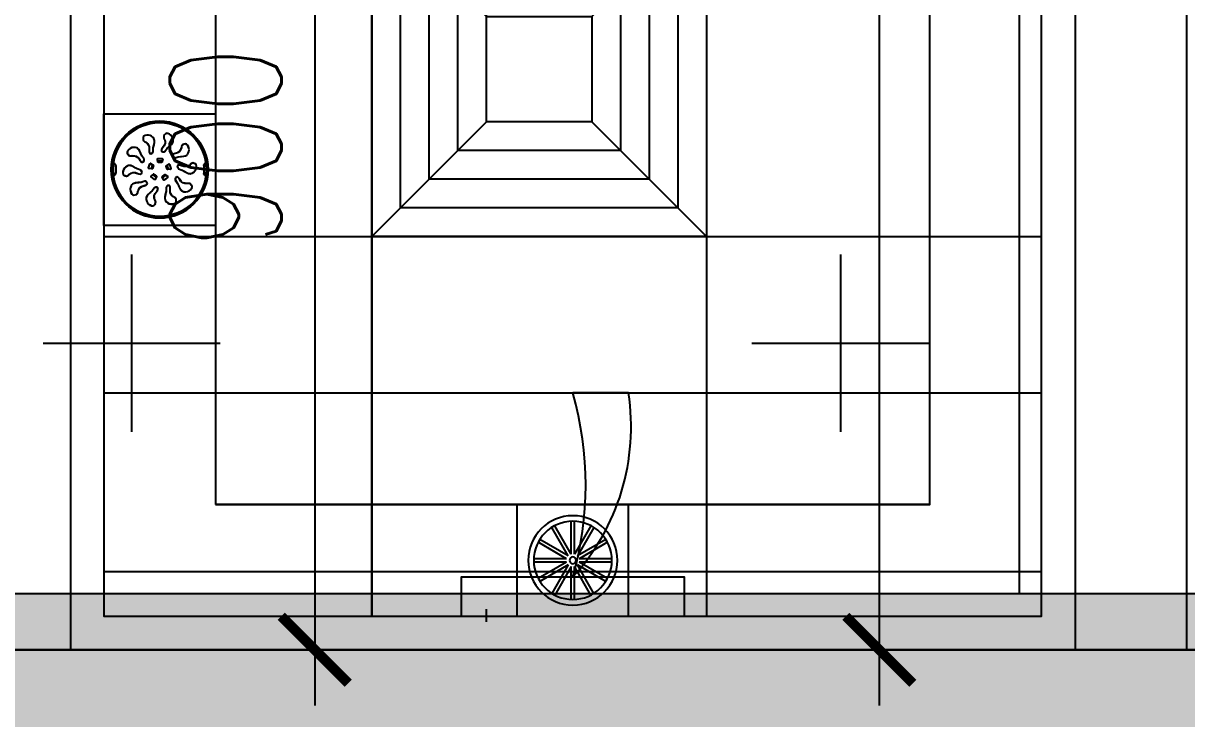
# Model space of a CAD drawing. Header units: millimetres. Extents: x 150839 to 219642, y 49429 to 88695.
# Drawn here: x 159240 to 160282, y 81133 to 81756 of the extents above; entities that cross this region are included whole.
import ezdxf
from ezdxf.lldxf.tags import DXFTag
from ezdxf.xclip import XClip

# ---------------------------------------------------------------- set-up
doc = ezdxf.new("R2010")
doc.units = ezdxf.units.MM
doc.header["$LTSCALE"] = 300
doc.header["$XCLIPFRAME"] = 0
doc.linetypes.add('DASH', pattern=[0.35, 0.25, -0.1])
doc.linetypes.add('HIDDEN2', pattern=[0.1875, 0.125, -0.0625])
doc.layers.get('0').update_dxf_attribs({"color": 97})
doc.layers.get('DEFPOINTS').update_dxf_attribs({"color": 217, "linetype": 'HIDDEN2'})
for name, color, linetype in [('00-墙填充', 8, 'Continuous'), ('00-墙实线', 6, 'Continuous'), ('00-板填充', 8, 'Continuous'), ('00-梁实线', 2, 'Continuous'), ('00-梁虚线', 4, 'DASH'), ('C天-CEIL', 1, 'Continuous'), ('C天-CEILITE', 160, 'Continuous'), ('E_detail', 125, 'Continuous'), ('EQUIP-动力', 1, 'Continuous'), ('EQUIP_地漏', 7, 'Continuous'), ('FLOOR DRAIN', 1, 'Continuous'), ('F平-FLOOR1', 1, 'Continuous'), ('P平-FURN1', 1, 'Continuous'), ('P平-FURN2', 5, 'Continuous'), ('P平-WALL2', 65, 'Continuous'), ('P平-WALLDIM', 3, 'Continuous'), ('WALL', 4, 'Continuous')]:
    doc.layers.add(name, color=color, linetype=linetype)
doc.layers.add('PUB_HATCH', color=8, linetype='Continuous', lineweight=0)
doc.styles.add('A10-2栋平面_SEN20RSI$0$DIM_FONT', font='SIMPLEX.shx', dxfattribs={"width": 0.7, "bigfont": 'hztxt.shx'})
doc.styles.add('A10-2栋平面_SEN20RSI$0$STANDARD', font='txt4.shx', dxfattribs={"bigfont": 'fstxt.shx'})
doc.styles.add('TXT', font='txt.shx', dxfattribs={"width": 0.7, "bigfont": '1.shx'})
tags = doc.linetypes.add('DASHED2', pattern=[0.375, 0.25, -0.125]).pattern_tags.tags
tags[6:7] = [DXFTag(74, 4), DXFTag(75, 0), DXFTag(340, '0'), DXFTag(46, 1.0), DXFTag(50, 0.0), DXFTag(44, 0.0), DXFTag(45, 0.0)]
tags[4:5] = [DXFTag(74, 4), DXFTag(75, 0), DXFTag(340, '0'), DXFTag(46, 1.0), DXFTag(50, 0.0), DXFTag(44, 0.0), DXFTag(45, 0.0)]
doc.dimstyles.new('大样50', dxfattribs={"dimscale": 0.5, "dimtxt": 200, "dimasz": 120, "dimexe": 100, "dimexo": 100, "dimgap": 60, "dimtad": 1, "dimdec": 0, "dimzin": 0, "dimdsep": 46, "dimtxsty": 'TXT', "dimblk": 'ARCHTICK', "dimcen": 0.09, "dimdle": 100, "dimclrd": 4, "dimclre": 3, "dimclrt": 65, "dimadec": 0, "dimazin": 0, "dimtfac": 1, "dimtdec": 0, "dimtix": 1, "dimtmove": 2, "dimatfit": 3, "dimldrblk": 'ARCHTICK', "dimfxl": 1, "dimtolj": 1, "dimtzin": 0, "dimarcsym": 0})

# ---------------------------------------------------------------- blocks, each defined once
blk = doc.blocks.new('df')
at = {"layer": '00-墙填充'}
blk.add_hatch(color=8, dxfattribs=at).paths.add_polyline_path([(919639.9, 61579.7), (919639.9, 61979.7), (919389.9, 61979.7), (919389.9, 61329.7), (922489.9, 61329.7), (922489.9, 61579.7)])
at = {"layer": '00-墙实线', "color": 8}
blk.add_line((922489.9, 61579.7), (919639.9, 61579.7), dxfattribs=at)
at = {"layer": '00-板填充', "color": 8}
for p, q in [((920662.2, 62201.1), (920662.2, 62042.4)), ((920344.7, 61883.6), (920344.7, 61724.9)), ((920979.7, 61883.6), (920979.7, 61724.9)), ((920265.3, 61804.2), (920424, 61804.2)), ((920900.3, 61804.2), (921059, 61804.2)), ((920662.2, 61566.1), (920662.2, 61554.7))]:
    blk.add_line(p, q, dxfattribs=at)
at = {"layer": '00-梁实线', "color": 8}
blk.add_line((921139.9, 61579.7), (921139.9, 63929.7), dxfattribs=at)
at = {"layer": '00-梁虚线', "color": 8}
blk.add_line((921139.9, 61579.7), (921139.9, 63929.7), dxfattribs=at)
blk = doc.blocks.new('墙身花洒')
blk.add_line((50, 200), (0, 200))
blk.add_lwpolyline([(-100, 0), (100, 0), (100, 35), (-100, 35)], close=True)
for centre, radius, start, end in [((-146.7, 169.5), 199, 317.4766, 8.8066), ((-285.1, 117.5), 296.8, 343.859, 16.141)]:
    blk.add_arc(centre, radius, start, end)
blk = doc.blocks.new('地漏')
at = {"color": 253, "ltscale": 0.2}
for p, q in [((149463.5, -93076.6), (149478.2, -93102)), ((149466.1, -93075.1), (149480.8, -93100.5)), ((149480.8, -93100.5), (149480.8, -93071.2)), ((149483.8, -93100.5), (149483.8, -93071.2)), ((149483.8, -93100.5), (149498.5, -93075.1)), ((149486.4, -93102), (149501.1, -93076.6)), ((149451.2, -93089.9), (149476.7, -93104.6)), ((149452.7, -93087.3), (149478.2, -93102)), ((149486.4, -93102), (149511.8, -93087.3)), ((149487.9, -93104.6), (149513.3, -93089.9)), ((149447.3, -93104.6), (149476.7, -93104.6)), ((149447.3, -93107.6), (149476.7, -93107.6)), ((149451.2, -93122.3), (149476.7, -93107.6)), ((149452.7, -93124.9), (149478.2, -93110.2)), ((149463.5, -93135.7), (149478.2, -93110.2)), ((149466.1, -93137.2), (149480.8, -93111.7)), ((149480.8, -93141.1), (149480.8, -93111.7)), ((149483.8, -93141.1), (149483.8, -93111.7)), ((149483.8, -93111.7), (149498.5, -93137.2)), ((149486.4, -93110.2), (149501.1, -93135.7)), ((149486.4, -93110.2), (149511.8, -93124.9)), ((149487.9, -93104.6), (149517.2, -93104.6)), ((149487.9, -93107.6), (149513.3, -93122.3)), ((149487.9, -93107.6), (149517.2, -93107.6))]:
    blk.add_line(p, q, dxfattribs=at)
at = {"ltscale": 0.2}
blk.add_lwpolyline([(149432.3, -93156.1), (149432.3, -93056.1), (149532.3, -93056.1), (149532.3, -93156.1)], close=True, dxfattribs=at)
blk.add_circle((149482.3, -93106.1), 40, dxfattribs=at)
at = {"color": 253, "ltscale": 0.2}
for radius in [35, 3]:
    blk.add_circle((149482.3, -93106.1), radius, dxfattribs=at)
blk = doc.blocks.new('_ArchTick')
at = {"color": 0, "linetype": 'ByBlock', "const_width": 0.15}
blk.add_lwpolyline([(-0.5, -0.5), (0.5, 0.5)], dxfattribs=at)
blk = doc.blocks.new('*D159')
at = {"layer": 'DEFPOINTS', "color": 0, "transparency": 16777216}
for p in [(160181.7, 82744.9), (160006.3, 81194.9), (160181.7, 81194.9)]:
    blk.add_point(p, dxfattribs=at)
at = {"layer": 'P平-WALLDIM', "color": 4, "lineweight": -2, "transparency": 16777216}
blk.add_line((160006.3, 82794.9), (160006.3, 81144.9), dxfattribs=at)
at = {"layer": 'P平-WALLDIM', "color": 3, "lineweight": -2, "transparency": 16777216}
for p, q in [((160131.7, 82744.9), (159956.3, 82744.9)), ((160131.7, 81194.9), (159956.3, 81194.9))]:
    blk.add_line(p, q, dxfattribs=at)
at = {"layer": 'P平-WALLDIM', "color": 4, "lineweight": -2, "transparency": 16777216, "xscale": 60, "yscale": 60, "zscale": 60}
for p, rotation in [((160006.3, 82744.9), 90), ((160006.3, 81194.9), 270)]:
    blk.add_blockref('_ArchTick', p, dxfattribs=dict(at, rotation=rotation))
at = {"layer": 'P平-WALLDIM', "color": 65, "transparency": 16777216, "insert": (159926.3, 81969.9), "char_height": 100, "attachment_point": 5, "rotation": 90, "style": 'TXT'}
blk.add_mtext('\\A1;1550', dxfattribs=at)
blk = doc.blocks.new('*D160')
at = {"layer": 'DEFPOINTS', "color": 0, "transparency": 16777216}
for p in [(159281.7, 82094.9), (159281.7, 81194.9), (159500.7, 81194.9)]:
    blk.add_point(p, dxfattribs=at)
at = {"layer": 'P平-WALLDIM', "color": 4, "lineweight": -2, "transparency": 16777216}
blk.add_line((159500.7, 82144.9), (159500.7, 81144.9), dxfattribs=at)
at = {"layer": 'P平-WALLDIM', "color": 3, "lineweight": -2, "transparency": 16777216}
for p, q in [((159331.7, 82094.9), (159550.7, 82094.9)), ((159331.7, 81194.9), (159550.7, 81194.9))]:
    blk.add_line(p, q, dxfattribs=at)
at = {"layer": 'P平-WALLDIM', "color": 4, "lineweight": -2, "transparency": 16777216, "xscale": 60, "yscale": 60, "zscale": 60}
for p, rotation in [((159500.7, 82094.9), 90), ((159500.7, 81194.9), 270)]:
    blk.add_blockref('_ArchTick', p, dxfattribs=dict(at, rotation=rotation))
at = {"layer": 'P平-WALLDIM', "color": 65, "transparency": 16777216, "insert": (159420.7, 81644.9), "char_height": 100, "attachment_point": 5, "rotation": 90, "style": 'TXT'}
blk.add_mtext('\\A1;900', dxfattribs=at)
blk = doc.blocks.new('A$C059449BF')
at = {"layer": 'FLOOR DRAIN', "color": 8, "linetype": 'DASH', "lineweight": -3, "ltscale": 10}
for p, q in [((10.5, 46.3), (10.5, 53.4)), ((45.5, 58.9), (42.4, 56.6)), ((42.4, 56), (44.3, 54.3)), ((43.8, 54.7), (46.9, 57)), ((44.8, 54.3), (47.1, 55.9)), ((47.2, 56.4), (46.1, 58.8)), ((53.4, 59.1), (52.3, 56.8)), ((52.5, 56.3), (54.7, 54.6)), ((52.6, 57.3), (55.7, 55.1)), ((57.1, 57.1), (54, 59.3)), ((55.2, 54.6), (57.1, 56.4)), ((89.5, 46.3), (89.5, 53.4)), ((40.1, 48.5), (41.3, 44.8)), ((43, 49.3), (40.5, 49)), ((41.9, 44.6), (44.1, 45.9)), ((43.6, 45.6), (42.4, 49.2)), ((44.3, 46.4), (43.5, 49)), ((48.5, 43.2), (48, 40.6)), ((52.2, 42.6), (48.4, 42.6)), ((51.7, 43.5), (48.9, 43.5)), ((52.6, 40.7), (52.1, 43.2)), ((56.7, 49.6), (55.8, 47)), ((56, 46.5), (58.3, 45.2)), ((57.8, 49.8), (56.6, 46.2)), ((59.7, 49.6), (57.2, 49.9)), ((58.9, 45.4), (60, 49.1)), ((48.4, 40.1), (52.2, 40.2))]:
    blk.add_line(p, q, dxfattribs=at)
at = {"layer": 'FLOOR DRAIN', "color": 1, "lineweight": -3, "ltscale": 10}
blk.add_lwpolyline([(0, 0), (100, 0), (100, 100), (0, 100)], close=True, dxfattribs=at)
at = {"layer": 'FLOOR DRAIN', "color": 8, "linetype": 'DASH', "lineweight": -3, "ltscale": 10}
for points in [[(25.2, 63.5), (24.4, 64.6), (23.9, 66.2), (23.7, 67.6), (23.9, 69.2), (24.3, 70.6), (25, 71.9), (25.9, 72.6), (26.9, 73), (28.1, 72.7), (29.3, 72.3), (29.9, 71.6), (30.3, 70.6), (30.5, 69.4), (30.9, 68.4), (31.3, 67.6), (32.3, 66.2), (33.6, 65.3), (34.1, 65), (37, 64.1), (38.2, 63.6), (38.6, 63.1), (39, 62.7), (38.9, 61.9), (38.6, 61.2), (37.9, 60.8), (37.2, 60.5), (36.7, 60.4), (33.3, 61.5), (31.3, 61.7), (30.3, 61.7), (28.3, 62), (27, 62.3), (25.7, 63.1), (25.2, 63.5)], [(37.9, 75.5), (37.9, 76.8), (38.4, 78.5), (39.1, 79.7), (40.1, 80.9), (41.3, 81.7), (42.7, 82.4), (43.8, 82.5), (44.8, 82.2), (45.6, 81.2), (46.4, 80.2), (46.4, 79.3), (46.2, 78.2), (45.6, 77.2), (45.4, 76.1), (45.2, 75.2), (45.2, 73.5), (45.7, 72.1), (46, 71.4), (47.8, 69), (48.4, 68), (48.5, 67.3), (48.6, 66.7), (48, 66.2), (47.3, 65.8), (46.6, 65.9), (45.8, 66), (45.4, 66.2), (43.2, 69.1), (41.7, 70.4), (40.9, 71), (39.5, 72.5), (38.7, 73.5), (38.1, 74.8), (37.9, 75.5)], [(55.2, 77.8), (56, 78.8), (57.3, 79.9), (58.6, 80.5), (60.1, 80.8), (61.6, 80.8), (63.1, 80.5), (64.1, 79.9), (64.7, 79.1), (64.8, 77.8), (64.8, 76.5), (64.3, 75.8), (63.5, 75.1), (62.4, 74.5), (61.6, 73.8), (61, 73.2), (59.9, 71.9), (59.5, 70.4), (59.3, 69.7), (59.4, 66.7), (59.3, 65.5), (59, 64.9), (58.7, 64.4), (57.9, 64.2), (57.1, 64.3), (56.6, 64.9), (56.1, 65.4), (55.8, 65.9), (55.7, 69.5), (55.3, 71.4), (55, 72.3), (54.7, 74.4), (54.6, 75.6), (54.9, 77.1), (55.2, 77.8)], [(70.5, 69.4), (71.7, 69.8), (73.5, 69.8), (74.9, 69.6), (76.3, 68.9), (77.5, 68), (78.5, 67), (79, 65.9), (79, 64.8), (78.3, 63.8), (77.6, 62.7), (76.8, 62.4), (75.7, 62.3), (74.5, 62.5), (73.4, 62.4), (72.5, 62.3), (70.9, 61.9), (69.7, 60.9), (69.1, 60.5), (67.4, 58), (66.6, 57.1), (66, 56.8), (65.4, 56.5), (64.8, 56.9), (64.2, 57.4), (64, 58.2), (64, 58.9), (64, 59.4), (66.1, 62.4), (66.9, 64.2), (67.2, 65.1), (68.1, 66.9), (68.8, 68), (69.9, 69), (70.5, 69.4)], [(22, 46.4), (20.8, 46.8), (19.3, 47.8), (18.4, 48.8), (17.6, 50.1), (17.2, 51.6), (16.9, 53), (17.2, 54.2), (17.8, 55), (19, 55.5), (20.2, 55.9), (21, 55.7), (22, 55.1), (22.8, 54.3), (23.7, 53.7), (24.6, 53.3), (26.1, 52.7), (27.7, 52.7), (28.4, 52.8), (31.2, 53.8), (32.4, 54.1), (33.1, 53.9), (33.7, 53.8), (34, 53.1), (34.2, 52.3), (33.8, 51.6), (33.5, 51), (33.1, 50.6), (29.7, 49.4), (28, 48.4), (27.2, 47.9), (25.4, 47), (24.2, 46.5), (22.7, 46.3), (22, 46.4)], [(78, 53.6), (79.2, 53.2), (80.7, 52.2), (81.6, 51.2), (82.4, 49.9), (82.8, 48.4), (83.1, 47), (82.8, 45.8), (82.2, 45), (81, 44.5), (79.8, 44.1), (79, 44.3), (78, 44.9), (77.2, 45.7), (76.3, 46.3), (75.4, 46.7), (73.9, 47.3), (72.3, 47.3), (71.6, 47.2), (68.8, 46.2), (67.6, 45.9), (66.9, 46.1), (66.3, 46.2), (66, 46.9), (65.8, 47.7), (66.2, 48.4), (66.5, 49), (66.9, 49.4), (70.3, 50.6), (72, 51.6), (72.8, 52.1), (74.6, 53), (75.8, 53.5), (77.3, 53.7), (78, 53.6)], [(29.5, 30.6), (28.3, 30.2), (26.5, 30.2), (25.1, 30.4), (23.7, 31.1), (22.5, 32), (21.5, 33), (21, 34.1), (21, 35.2), (21.7, 36.2), (22.4, 37.3), (23.2, 37.6), (24.3, 37.7), (25.5, 37.5), (26.6, 37.6), (27.5, 37.7), (29.1, 38.1), (30.3, 39.1), (30.9, 39.5), (32.6, 42), (33.4, 42.9), (34, 43.2), (34.6, 43.5), (35.2, 43.1), (35.8, 42.6), (36, 41.8), (36, 41.1), (36, 40.6), (33.9, 37.6), (33.1, 35.8), (32.8, 34.9), (31.9, 33.1), (31.2, 32), (30.1, 31), (29.5, 30.6)], [(44.8, 22.2), (44, 21.2), (42.7, 20.1), (41.4, 19.5), (39.9, 19.2), (38.4, 19.2), (36.9, 19.5), (35.9, 20.1), (35.3, 20.9), (35.2, 22.2), (35.2, 23.5), (35.7, 24.2), (36.5, 24.9), (37.6, 25.5), (38.4, 26.2), (39, 26.8), (40.1, 28.1), (40.5, 29.6), (40.7, 30.3), (40.6, 33.3), (40.7, 34.5), (41, 35.1), (41.3, 35.6), (42.1, 35.8), (42.9, 35.7), (43.4, 35.1), (43.9, 34.6), (44.2, 34.1), (44.3, 30.5), (44.7, 28.6), (45, 27.7), (45.3, 25.6), (45.4, 24.4), (45.1, 22.9), (44.8, 22.2)], [(62.1, 24.5), (62.1, 23.2), (61.6, 21.5), (60.9, 20.3), (59.9, 19.1), (58.7, 18.3), (57.3, 17.6), (56.2, 17.5), (55.2, 17.8), (54.4, 18.8), (53.6, 19.8), (53.6, 20.7), (53.8, 21.8), (54.4, 22.8), (54.6, 23.9), (54.8, 24.8), (54.8, 26.5), (54.3, 27.9), (54, 28.6), (52.2, 31), (51.6, 32), (51.5, 32.7), (51.4, 33.3), (52, 33.8), (52.7, 34.2), (53.4, 34.1), (54.2, 34), (54.6, 33.8), (56.8, 30.9), (58.3, 29.6), (59.1, 29), (60.5, 27.5), (61.3, 26.5), (61.9, 25.2), (62.1, 24.5)], [(74.8, 36.5), (75.6, 35.4), (76.1, 33.8), (76.3, 32.4), (76.1, 30.8), (75.7, 29.4), (75, 28.1), (74.1, 27.4), (73.1, 27), (71.9, 27.3), (70.7, 27.7), (70.1, 28.4), (69.7, 29.4), (69.5, 30.6), (69.1, 31.6), (68.7, 32.4), (67.7, 33.8), (66.4, 34.7), (65.9, 35), (63, 35.9), (61.8, 36.4), (61.4, 36.9), (61, 37.3), (61.1, 38.1), (61.4, 38.8), (62.1, 39.2), (62.8, 39.5), (63.3, 39.6), (66.7, 38.5), (68.7, 38.3), (69.7, 38.3), (71.7, 38), (73, 37.7), (74.3, 36.9), (74.8, 36.5)]]:
    blk.add_lwpolyline(points, dxfattribs=at)
at = {"layer": 'FLOOR DRAIN', "color": 8, "lineweight": -3, "ltscale": 10}
for radius in [43.3, 42]:
    blk.add_circle((50, 50), radius, dxfattribs=at)
at = {"layer": 'FLOOR DRAIN', "color": 8, "linetype": 'DASH', "lineweight": -3, "ltscale": 10}
for centre, radius, start, end in [((7.2, 52.5), 3.46, 16.128, 70.3872), ((42.7, 56.3), 0.42, 126.6971, 227.9812), ((44.6, 54.6), 0.42, 227.9812, 305.7567), ((45.7, 58.6), 0.42, 24.8547, 126.6971), ((46.8, 56.2), 0.42, 305.7567, 24.8547), ((52.7, 56.6), 0.42, 155.9812, 233.7567), ((53.7, 58.9), 0.42, 54.6971, 155.9812), ((54.9, 55), 0.42, 233.7567, 312.8547), ((56.8, 56.7), 0.42, 312.8547, 54.6971), ((92.8, 52.5), 3.46, 109.6128, 163.872), ((7.8, 47), 2.81, 281.1232, 344.4772), ((40.5, 48.6), 0.42, 96.8547, 198.6971), ((41.7, 45), 0.42, 198.6971, 299.9812), ((43.1, 48.9), 0.42, 17.7567, 96.8547), ((43.9, 46.3), 0.42, 299.9812, 17.7567), ((48.9, 43.1), 0.42, 89.7567, 168.8547), ((51.7, 43.1), 0.42, 11.9812, 89.7567), ((56.2, 46.8), 0.42, 161.7567, 240.8547), ((57.1, 49.5), 0.42, 83.9812, 161.7567), ((58.5, 45.6), 0.42, 240.8547, 342.6971), ((59.6, 49.2), 0.42, 342.6971, 83.9812), ((92.2, 47), 2.81, 195.5228, 258.8768), ((48.4, 40.5), 0.42, 168.8547, 270.6971), ((52.2, 40.6), 0.42, 270.6971, 11.9812)]:
    blk.add_arc(centre, radius, start, end, dxfattribs=at)
blk = doc.blocks.new('A$C1FA532D7')
at = {"layer": 'FLOOR DRAIN', "color": 8, "linetype": 'DASH', "lineweight": -3, "ltscale": 10}
for p, q in [((41.1, 104.6), (40, 100.9)), ((44, 103.5), (41.7, 104.8)), ((47.4, 109.3), (47.9, 106.8)), ((51.6, 109.9), (47.8, 109.8)), ((47.8, 107.4), (51.6, 107.4)), ((48.3, 106.5), (51.1, 106.5)), ((51.5, 106.8), (52, 109.4)), ((58.1, 105.4), (55.9, 104.1)), ((56.4, 104.4), (57.6, 100.8)), ((59.9, 101.5), (58.7, 105.2)), ((10.5, 103.7), (10.5, 96.6)), ((40.3, 100.4), (42.9, 100.1)), ((42.2, 100.2), (43.4, 103.8)), ((44.8, 95.4), (42.9, 93.6)), ((43.3, 100.4), (44.2, 103)), ((47.4, 92.7), (44.3, 94.9)), ((47.6, 93.7), (45.3, 95.4)), ((55.2, 95.7), (52.9, 94.1)), ((56.2, 95.3), (53.1, 93)), ((55.7, 103.6), (56.5, 101)), ((57.6, 94), (55.7, 95.7)), ((57, 100.7), (59.5, 101)), ((89.5, 103.7), (89.5, 96.6)), ((42.9, 92.9), (46, 90.7)), ((46.7, 90.9), (47.7, 93.2)), ((52.8, 93.6), (53.9, 91.2)), ((54.5, 91.1), (57.6, 93.4))]:
    blk.add_line(p, q, dxfattribs=at)
at = {"layer": 'FLOOR DRAIN', "color": 1, "lineweight": -3, "ltscale": 10}
blk.add_lwpolyline([(100, 150), (0, 150), (0, 50), (100, 50)], close=True, dxfattribs=at)
at = {"layer": 'FLOOR DRAIN', "color": 8, "linetype": 'DASH', "lineweight": -3, "ltscale": 10}
for points in [[(37.9, 125.5), (37.9, 126.8), (38.4, 128.5), (39.1, 129.7), (40.1, 130.9), (41.3, 131.7), (42.7, 132.4), (43.8, 132.5), (44.8, 132.2), (45.7, 131.2), (46.4, 130.2), (46.4, 129.3), (46.2, 128.2), (45.7, 127.2), (45.4, 126.1), (45.2, 125.2), (45.2, 123.5), (45.7, 122.1), (46, 121.4), (47.8, 119), (48.4, 118), (48.5, 117.3), (48.6, 116.7), (48, 116.2), (47.3, 115.8), (46.6, 115.9), (45.8, 116), (45.4, 116.2), (43.2, 119.1), (41.7, 120.4), (40.9, 121), (39.5, 122.5), (38.7, 123.5), (38.1, 124.8), (37.9, 125.5)], [(55.2, 127.8), (56, 128.8), (57.3, 129.9), (58.6, 130.5), (60.2, 130.8), (61.6, 130.8), (63.1, 130.5), (64.1, 129.9), (64.7, 129.1), (64.8, 127.8), (64.8, 126.5), (64.3, 125.8), (63.5, 125.1), (62.5, 124.5), (61.6, 123.8), (61, 123.2), (59.9, 121.9), (59.5, 120.4), (59.3, 119.7), (59.4, 116.7), (59.3, 115.5), (59, 114.9), (58.7, 114.4), (57.9, 114.2), (57.1, 114.3), (56.6, 114.9), (56.1, 115.4), (55.8, 115.9), (55.8, 119.5), (55.3, 121.4), (55, 122.3), (54.7, 124.4), (54.7, 125.6), (54.9, 127.1), (55.2, 127.8)], [(25.2, 113.5), (24.5, 114.6), (23.9, 116.2), (23.7, 117.6), (23.9, 119.2), (24.4, 120.6), (25, 121.9), (25.9, 122.6), (26.9, 123), (28.1, 122.7), (29.4, 122.3), (29.9, 121.6), (30.3, 120.6), (30.5, 119.4), (30.9, 118.4), (31.3, 117.6), (32.3, 116.2), (33.6, 115.3), (34.1, 115), (37, 114.1), (38.2, 113.6), (38.6, 113.1), (39, 112.7), (38.9, 111.9), (38.6, 111.2), (37.9, 110.8), (37.2, 110.5), (36.7, 110.4), (33.3, 111.5), (31.3, 111.7), (30.3, 111.7), (28.3, 112), (27.1, 112.3), (25.8, 113.1), (25.2, 113.5)], [(70.6, 119.4), (71.8, 119.8), (73.5, 119.8), (74.9, 119.6), (76.3, 118.9), (77.5, 118), (78.5, 117), (79, 115.9), (79, 114.8), (78.4, 113.8), (77.6, 112.7), (76.8, 112.4), (75.7, 112.3), (74.5, 112.5), (73.4, 112.4), (72.5, 112.3), (70.9, 111.9), (69.7, 110.9), (69.1, 110.5), (67.4, 108), (66.6, 107.1), (66, 106.8), (65.5, 106.5), (64.8, 106.9), (64.2, 107.4), (64.1, 108.2), (64, 108.9), (64, 109.4), (66.1, 112.4), (66.9, 114.2), (67.2, 115.1), (68.1, 116.9), (68.8, 118), (69.9, 119), (70.6, 119.4)], [(22, 96.4), (20.8, 96.8), (19.3, 97.8), (18.4, 98.8), (17.6, 100.1), (17.2, 101.6), (17, 103), (17.2, 104.2), (17.8, 105), (19, 105.5), (20.2, 105.9), (21.1, 105.7), (22, 105.1), (22.8, 104.3), (23.7, 103.7), (24.6, 103.3), (26.1, 102.7), (27.7, 102.7), (28.4, 102.8), (31.2, 103.8), (32.4, 104.1), (33.1, 103.9), (33.7, 103.8), (34, 103.1), (34.2, 102.3), (33.8, 101.6), (33.5, 101), (33.1, 100.6), (29.7, 99.4), (28, 98.4), (27.2, 97.9), (25.4, 97), (24.2, 96.5), (22.7, 96.3), (22, 96.4)], [(78, 103.6), (79.2, 103.2), (80.7, 102.2), (81.7, 101.2), (82.4, 99.9), (82.9, 98.4), (83.1, 97), (82.8, 95.8), (82.2, 95), (81, 94.5), (79.8, 94.1), (79, 94.3), (78, 94.9), (77.2, 95.7), (76.3, 96.3), (75.5, 96.7), (73.9, 97.3), (72.3, 97.3), (71.7, 97.2), (68.8, 96.2), (67.6, 95.9), (67, 96.1), (66.3, 96.2), (66, 96.9), (65.8, 97.7), (66.2, 98.4), (66.6, 99), (66.9, 99.4), (70.3, 100.6), (72, 101.6), (72.8, 102.1), (74.6, 103), (75.8, 103.5), (77.3, 103.7), (78, 103.6)], [(29.5, 80.6), (28.3, 80.2), (26.5, 80.2), (25.1, 80.4), (23.7, 81.1), (22.5, 82), (21.5, 83), (21, 84.1), (21, 85.2), (21.7, 86.2), (22.4, 87.3), (23.3, 87.6), (24.3, 87.7), (25.5, 87.5), (26.6, 87.6), (27.5, 87.7), (29.1, 88.1), (30.4, 89.1), (30.9, 89.5), (32.6, 92), (33.4, 92.9), (34, 93.2), (34.6, 93.5), (35.3, 93.1), (35.9, 92.6), (36, 91.8), (36, 91.1), (36, 90.6), (33.9, 87.6), (33.1, 85.8), (32.8, 84.9), (31.9, 83.1), (31.2, 82), (30.1, 81), (29.5, 80.6)], [(44.8, 72.2), (44.1, 71.2), (42.7, 70.1), (41.4, 69.5), (39.9, 69.2), (38.4, 69.2), (36.9, 69.5), (35.9, 70.1), (35.3, 70.9), (35.2, 72.2), (35.2, 73.5), (35.7, 74.2), (36.5, 74.9), (37.6, 75.5), (38.4, 76.2), (39.1, 76.8), (40.1, 78.1), (40.5, 79.6), (40.7, 80.3), (40.6, 83.3), (40.7, 84.5), (41, 85.1), (41.4, 85.6), (42.1, 85.8), (42.9, 85.7), (43.5, 85.1), (44, 84.6), (44.2, 84.1), (44.3, 80.5), (44.7, 78.6), (45, 77.7), (45.3, 75.6), (45.4, 74.4), (45.1, 72.9), (44.8, 72.2)], [(62.1, 74.5), (62.1, 73.2), (61.6, 71.5), (60.9, 70.3), (59.9, 69.1), (58.7, 68.3), (57.4, 67.6), (56.2, 67.5), (55.2, 67.8), (54.4, 68.8), (53.6, 69.8), (53.6, 70.7), (53.8, 71.8), (54.4, 72.8), (54.6, 73.9), (54.8, 74.8), (54.8, 76.5), (54.3, 77.9), (54.1, 78.6), (52.2, 81), (51.6, 82), (51.5, 82.7), (51.5, 83.3), (52, 83.8), (52.7, 84.2), (53.4, 84.1), (54.2, 84), (54.6, 83.8), (56.8, 80.9), (58.3, 79.6), (59.1, 79), (60.5, 77.5), (61.3, 76.5), (62, 75.2), (62.1, 74.5)], [(74.8, 86.5), (75.6, 85.4), (76.1, 83.8), (76.3, 82.4), (76.2, 80.8), (75.7, 79.4), (75, 78.1), (74.1, 77.4), (73.1, 77), (71.9, 77.3), (70.7, 77.7), (70.1, 78.4), (69.7, 79.4), (69.5, 80.6), (69.1, 81.6), (68.7, 82.4), (67.8, 83.8), (66.4, 84.7), (65.9, 85), (63, 85.9), (61.9, 86.4), (61.4, 86.9), (61, 87.3), (61.1, 88.1), (61.5, 88.8), (62.1, 89.2), (62.8, 89.5), (63.3, 89.6), (66.8, 88.5), (68.7, 88.3), (69.7, 88.3), (71.7, 88), (73, 87.7), (74.3, 86.9), (74.8, 86.5)]]:
    blk.add_lwpolyline(points, dxfattribs=at)
at = {"layer": 'FLOOR DRAIN', "color": 8, "lineweight": -3, "ltscale": 10}
for radius in [43.3, 42]:
    blk.add_circle((50, 100), radius, dxfattribs=at)
at = {"layer": 'FLOOR DRAIN', "color": 8, "linetype": 'DASH', "lineweight": -3, "ltscale": 10}
for centre, radius, start, end in [((7.8, 103), 2.81, 15.5228, 78.8768), ((41.5, 104.4), 0.42, 60.8547, 162.6971), ((47.8, 109.4), 0.42, 90.6971, 191.9812), ((48.3, 106.9), 0.42, 191.9812, 269.7567), ((51.1, 106.9), 0.42, 269.7567, 348.8547), ((51.6, 109.5), 0.42, 348.8547, 90.6971), ((58.3, 105), 0.42, 18.6971, 119.9812), ((92.2, 103), 2.81, 101.1232, 164.4772), ((7.2, 97.5), 3.46, 289.6128, 343.872), ((40.4, 100.8), 0.42, 162.6971, 263.9812), ((42.9, 100.5), 0.42, 263.9812, 341.7567), ((43.8, 103.2), 0.42, 341.7567, 60.8547), ((45.1, 95), 0.42, 53.7567, 132.8547), ((53.2, 93.8), 0.42, 125.7567, 204.8547), ((55.4, 95.4), 0.42, 47.9812, 125.7567), ((56.1, 103.7), 0.42, 119.9812, 197.7567), ((56.9, 101.1), 0.42, 197.7567, 276.8547), ((57.3, 93.7), 0.42, 306.6971, 47.9812), ((59.5, 101.4), 0.42, 276.8547, 18.6971), ((92.8, 97.5), 3.46, 196.128, 250.3872), ((43.2, 93.3), 0.42, 132.8547, 234.6971), ((46.3, 91.1), 0.42, 234.6971, 335.9812), ((47.3, 93.4), 0.42, 335.9812, 53.7567), ((54.3, 91.4), 0.42, 204.8547, 306.6971)]:
    blk.add_arc(centre, radius, start, end, dxfattribs=at)
at = {"layer": 'EQUIP_地漏', "lineweight": -3, "rotation": 180}
blk.add_blockref('A$C059449BF', (100, 150), dxfattribs=at)
blk = doc.blocks.new('htrwhth4w')
at = {"layer": 'EQUIP-动力', "color": 250, "linetype": 'DASHED2'}
for p, q in [((202282.9, 81224.7), (202282.9, 82744.7)), ((201442.9, 82124.7), (201442.9, 81224.7)), ((201542.9, 81924.9), (201542.9, 81324.9)), ((202182.9, 81324.9), (202182.9, 81924.9)), ((201442.9, 81674.7), (201542.9, 81674.7)), ((201442.9, 81574.7), (201442.9, 81674.7)), ((201542.9, 81674.7), (201542.9, 81574.7)), ((201478.2, 81653.7), (201478.1, 81652.5)), ((201478.1, 81652.5), (201478.1, 81651.2)), ((201478.1, 81651.2), (201478.6, 81650.5)), ((201478.8, 81654.6), (201478.2, 81653.7)), ((201478.6, 81650.5), (201479.4, 81649.8)), ((201479.8, 81655.2), (201478.8, 81654.6)), ((201479.4, 81649.8), (201480.5, 81649.2)), ((201481.3, 81655.4), (201479.8, 81655.2)), ((201480.5, 81649.2), (201481.3, 81648.5)), ((201482.8, 81655.5), (201481.3, 81655.4)), ((201481.3, 81648.5), (201482, 81647.9)), ((201484.3, 81655.2), (201482.8, 81655.5)), ((201485.6, 81654.5), (201484.3, 81655.2)), ((201487, 81653.5), (201485.6, 81654.5)), ((201487.7, 81652.5), (201487, 81653.5)), ((201488, 81651.8), (201487.7, 81652.5)), ((201487.9, 81647), (201488.2, 81649.1)), ((201488.3, 81650.3), (201488, 81651.8)), ((201488.2, 81649.1), (201488.3, 81650.3)), ((201497.3, 81655.9), (201496.5, 81654.9)), ((201496.5, 81654.9), (201496.5, 81654)), ((201496.5, 81654), (201496.7, 81652.9)), ((201496.7, 81652.9), (201497.3, 81651.9)), ((201497.8, 81648.2), (201497.2, 81646.7)), ((201498.1, 81656.8), (201497.3, 81655.9)), ((201497.3, 81651.9), (201497.5, 81650.8)), ((201497.5, 81650.8), (201497.7, 81649.9)), ((201497.7, 81649.9), (201497.8, 81648.2)), ((201499.1, 81657.2), (201498.1, 81656.8)), ((201500.3, 81657.1), (201499.1, 81657.2)), ((201501.6, 81656.4), (201500.3, 81657.1)), ((201502.8, 81655.6), (201501.6, 81656.4)), ((201503.9, 81654.4), (201502.8, 81655.6)), ((201503.4, 81647.2), (201504.3, 81648.2)), ((201504.5, 81653.2), (201503.9, 81654.4)), ((201504.3, 81648.2), (201504.9, 81649.5)), ((201505, 81651.5), (201504.5, 81653.2)), ((201504.9, 81649.5), (201505, 81650.2)), ((201505, 81650.2), (201505, 81651.5)), ((201464, 81640.6), (201463.9, 81639.5)), ((201463.9, 81639.5), (201464.6, 81638.5)), ((201464.4, 81641.7), (201464, 81640.6)), ((201465.4, 81642.7), (201464.4, 81641.7)), ((201464.6, 81638.5), (201465.3, 81637.4)), ((201466.6, 81643.6), (201465.4, 81642.7)), ((201468.1, 81644.3), (201466.6, 81643.6)), ((201469.4, 81644.5), (201468.1, 81644.3)), ((201471.2, 81644.5), (201469.4, 81644.5)), ((201472.4, 81644.1), (201471.2, 81644.5)), ((201473, 81643.7), (201472.4, 81644.1)), ((201474.1, 81642.7), (201473, 81643.7)), ((201474.8, 81641.6), (201474.1, 81642.7)), ((201475.7, 81639.8), (201474.8, 81641.6)), ((201476.1, 81638.9), (201475.7, 81639.8)), ((201476.8, 81637.1), (201476.1, 81638.9)), ((201482, 81647.9), (201483, 81646.6)), ((201483, 81646.6), (201483.4, 81645)), ((201483.4, 81645), (201483.6, 81644.4)), ((201483.6, 81644.4), (201483.5, 81641.4)), ((201483.5, 81641.4), (201483.6, 81640.1)), ((201483.6, 81640.1), (201484, 81639.6)), ((201484, 81639.6), (201484.3, 81639.1)), ((201484.3, 81639.1), (201485, 81638.9)), ((201485, 81638.9), (201485.8, 81639)), ((201485.8, 81639), (201486.4, 81639.5)), ((201486.4, 81639.5), (201486.9, 81640.1)), ((201486.9, 81640.1), (201487.1, 81640.5)), ((201487.1, 81640.5), (201487.2, 81644.2)), ((201487.2, 81644.2), (201487.6, 81646.1)), ((201487.6, 81646.1), (201487.9, 81647)), ((201494.5, 81642.7), (201494.4, 81642)), ((201494.4, 81642), (201494.4, 81641.4)), ((201494.4, 81641.4), (201494.9, 81640.8)), ((201495.1, 81643.7), (201494.5, 81642.7)), ((201494.9, 81640.8), (201495.6, 81640.4)), ((201497, 81646.1), (201495.1, 81643.7)), ((201495.6, 81640.4), (201496.4, 81640.6)), ((201496.4, 81640.6), (201497.1, 81640.7)), ((201497.2, 81646.7), (201497, 81646.1)), ((201497.1, 81640.7), (201497.5, 81640.9)), ((201497.5, 81640.9), (201499.7, 81643.8)), ((201499.7, 81643.8), (201501.2, 81645.1)), ((201501.2, 81645.1), (201502, 81645.7)), ((201502, 81645.7), (201503.4, 81647.2)), ((201504.3, 81637.8), (201503.9, 81637.4)), ((201504.8, 81638.3), (201504.3, 81637.8)), ((201505.9, 81638.8), (201504.8, 81638.3)), ((201508.8, 81639.6), (201505.9, 81638.8)), ((201509.4, 81640), (201508.8, 81639.6)), ((201510.7, 81640.9), (201509.4, 81640)), ((201511.6, 81642.3), (201510.7, 81640.9)), ((201512, 81643.1), (201511.6, 81642.3)), ((201512.4, 81644.1), (201512, 81643.1)), ((201512.6, 81645.3), (201512.4, 81644.1)), ((201513, 81646.3), (201512.6, 81645.3)), ((201513.6, 81647), (201513, 81646.3)), ((201514.8, 81647.4), (201513.6, 81647)), ((201516, 81647.7), (201514.8, 81647.4)), ((201515.9, 81637), (201517.2, 81637.7)), ((201517, 81647.3), (201516, 81647.7)), ((201517.9, 81646.6), (201517, 81647.3)), ((201517.2, 81637.7), (201517.7, 81638.2)), ((201517.7, 81638.2), (201518.5, 81639.2)), ((201518.6, 81645.2), (201517.9, 81646.6)), ((201518.5, 81639.2), (201519.1, 81640.9)), ((201519.1, 81643.8), (201518.6, 81645.2)), ((201519.2, 81642.3), (201519.1, 81643.8)), ((201519.1, 81640.9), (201519.2, 81642.3)), ((201453.5, 81628.4), (201453.5, 81621.3)), ((201463.7, 81627.9), (201462.3, 81626.9)), ((201464.9, 81628.3), (201463.7, 81627.9)), ((201465.6, 81628.4), (201464.9, 81628.3)), ((201465.3, 81637.4), (201466.2, 81637.1)), ((201467.1, 81628.2), (201465.6, 81628.4)), ((201466.2, 81637.1), (201467.3, 81637)), ((201468.3, 81627.7), (201467.1, 81628.2)), ((201467.3, 81637), (201468.4, 81637.2)), ((201470.1, 81626.8), (201468.3, 81627.7)), ((201468.4, 81637.2), (201469.5, 81637.1)), ((201469.5, 81637.1), (201470.4, 81637)), ((201470.4, 81637), (201472, 81636.6)), ((201472, 81636.6), (201473.3, 81635.6)), ((201473.3, 81635.6), (201473.8, 81635.2)), ((201473.8, 81635.2), (201475.5, 81632.7)), ((201475.5, 81632.7), (201476.3, 81631.7)), ((201476.3, 81631.7), (201476.9, 81631.5)), ((201478.9, 81634.1), (201476.8, 81637.1)), ((201476.9, 81631.5), (201477.5, 81631.2)), ((201477.5, 81631.2), (201478.2, 81631.5)), ((201478.2, 81631.5), (201478.8, 81632.1)), ((201478.8, 81632.1), (201478.9, 81632.9)), ((201479, 81633.6), (201478.9, 81634.1)), ((201478.9, 81632.9), (201479, 81633.6)), ((201483, 81626.2), (201484.3, 81629.8)), ((201484.9, 81630.1), (201487.1, 81628.8)), ((201486.5, 81629.1), (201485.4, 81625.4)), ((201487.3, 81628.3), (201486.4, 81625.7)), ((201491.4, 81631.5), (201490.9, 81634.1)), ((201491.3, 81634.6), (201495.2, 81634.5)), ((201495.2, 81632.1), (201491.3, 81632.1)), ((201494.6, 81631.2), (201491.8, 81631.2)), ((201495.6, 81634), (201495, 81631.5)), ((201499.6, 81625.1), (201498.8, 81627.7)), ((201499, 81628.2), (201501.2, 81629.5)), ((201500.7, 81624.9), (201499.5, 81628.5)), ((201501.8, 81629.2), (201503, 81625.6)), ((201503.9, 81637.4), (201504, 81636.6)), ((201504, 81636.6), (201504.4, 81635.9)), ((201504.4, 81635.9), (201505, 81635.5)), ((201505, 81635.5), (201505.7, 81635.2)), ((201505.7, 81635.2), (201506.2, 81635.1)), ((201506.2, 81635.1), (201509.7, 81636.2)), ((201508.9, 81627.8), (201508.8, 81627)), ((201509.3, 81628.5), (201508.9, 81627.8)), ((201509.9, 81628.6), (201509.3, 81628.5)), ((201509.7, 81636.2), (201511.6, 81636.3)), ((201510.5, 81628.7), (201509.9, 81628.6)), ((201511.7, 81628.5), (201510.5, 81628.7)), ((201511.6, 81636.3), (201512.6, 81636.4)), ((201514.6, 81627.5), (201511.7, 81628.5)), ((201512.6, 81636.4), (201514.7, 81636.7)), ((201515.2, 81627.4), (201514.6, 81627.5)), ((201514.7, 81636.7), (201515.9, 81637)), ((201516.8, 81627.4), (201515.2, 81627.4)), ((201518.4, 81627.9), (201516.8, 81627.4)), ((201519.2, 81628.4), (201518.4, 81627.9)), ((201520.1, 81628.9), (201519.2, 81628.4)), ((201521, 81629.8), (201520.1, 81628.9)), ((201521.9, 81630.3), (201521, 81629.8)), ((201522.7, 81630.6), (201521.9, 81630.3)), ((201524, 81630.2), (201522.7, 81630.6)), ((201525.1, 81629.7), (201524, 81630.2)), ((201525.7, 81628.8), (201525.1, 81629.7)), ((201526, 81627.7), (201525.7, 81628.8)), ((201525.8, 81626.2), (201526, 81627.7)), ((201532.4, 81628.4), (201532.4, 81621.3)), ((201460.1, 81623.1), (201459.9, 81621.7)), ((201459.9, 81621.7), (201460.1, 81620.5)), ((201460.5, 81624.6), (201460.1, 81623.1)), ((201460.1, 81620.5), (201460.8, 81619.7)), ((201461.3, 81625.9), (201460.5, 81624.6)), ((201460.8, 81619.7), (201461.9, 81619.2)), ((201462.3, 81626.9), (201461.3, 81625.9)), ((201461.9, 81619.2), (201463.1, 81618.8)), ((201463.1, 81618.8), (201464, 81619)), ((201464, 81619), (201464.9, 81619.6)), ((201464.9, 81619.6), (201465.7, 81620.4)), ((201465.7, 81620.4), (201466.7, 81621)), ((201466.7, 81621), (201467.5, 81621.4)), ((201467.5, 81621.4), (201469, 81622)), ((201469, 81622), (201470.6, 81621.9)), ((201470.9, 81626.2), (201470.1, 81626.8)), ((201470.6, 81621.9), (201471.3, 81621.9)), ((201472.6, 81625.2), (201470.9, 81626.2)), ((201471.3, 81621.9), (201474.1, 81620.9)), ((201476.1, 81624.1), (201472.6, 81625.2)), ((201474.1, 81620.9), (201475.4, 81620.6)), ((201475.4, 81620.6), (201476, 81620.8)), ((201476, 81620.8), (201476.6, 81620.9)), ((201476.4, 81623.7), (201476.1, 81624.1)), ((201476.8, 81623), (201476.4, 81623.7)), ((201476.6, 81620.9), (201477, 81621.6)), ((201477.1, 81622.4), (201476.8, 81623)), ((201477, 81621.6), (201477.1, 81622.4)), ((201486, 81625.4), (201483.4, 81625.7)), ((201485.3, 81618.7), (201487.2, 81620.4)), ((201488.4, 81615.8), (201485.4, 81618)), ((201486.8, 81620), (201489.9, 81617.7)), ((201487.7, 81620.4), (201490, 81618.8)), ((201490.1, 81618.3), (201489, 81615.9)), ((201496.3, 81615.6), (201495.3, 81617.9)), ((201495.4, 81618.4), (201497.6, 81620.1)), ((201495.5, 81617.4), (201498.6, 81619.6)), ((201500, 81617.6), (201496.9, 81615.4)), ((201498.2, 81620), (201500.1, 81618.3)), ((201502.6, 81625.1), (201500.1, 81624.8)), ((201507.1, 81617.3), (201507, 81616.5)), ((201507.7, 81617.8), (201507.1, 81617.3)), ((201508.4, 81618.1), (201507.7, 81617.8)), ((201508.9, 81617.9), (201508.4, 81618.1)), ((201508.8, 81627), (201509.1, 81626.3)), ((201509.5, 81617.6), (201508.9, 81617.9)), ((201509.1, 81626.3), (201509.5, 81625.7)), ((201509.5, 81625.7), (201509.8, 81625.3)), ((201510.4, 81616.7), (201509.5, 81617.6)), ((201509.8, 81625.3), (201513.2, 81624.1)), ((201513.2, 81624.1), (201514.9, 81623.1)), ((201514.9, 81623.1), (201515.7, 81622.6)), ((201515.7, 81622.6), (201517.6, 81621.6)), ((201517.6, 81621.6), (201518.8, 81621.2)), ((201518.8, 81621.2), (201520.2, 81621)), ((201520.2, 81621), (201521, 81621.1)), ((201521, 81621.1), (201522.2, 81621.4)), ((201522.2, 81621.4), (201523.6, 81622.4)), ((201523.6, 81622.4), (201524.6, 81623.5)), ((201524.6, 81623.5), (201525.3, 81624.8)), ((201525.3, 81624.8), (201525.8, 81626.2)), ((201466.8, 81608.5), (201466.6, 81607.1)), ((201466.6, 81607.1), (201466.8, 81605.5)), ((201467.4, 81610.1), (201466.8, 81608.5)), ((201468.1, 81611.1), (201467.4, 81610.1)), ((201468.7, 81611.6), (201468.1, 81611.1)), ((201470, 81612.3), (201468.7, 81611.6)), ((201471.2, 81612.7), (201470, 81612.3)), ((201473.2, 81613), (201471.2, 81612.7)), ((201474.2, 81613), (201473.2, 81613)), ((201473.9, 81606.3), (201474.3, 81607.1)), ((201476.2, 81613.2), (201474.2, 81613)), ((201474.3, 81607.1), (201475.2, 81608.5)), ((201475.2, 81608.5), (201476.5, 81609.4)), ((201479.6, 81614.3), (201476.2, 81613.2)), ((201476.5, 81609.4), (201477.1, 81609.7)), ((201477.1, 81609.7), (201479.9, 81610.6)), ((201480.1, 81614.2), (201479.6, 81614.3)), ((201479.9, 81610.6), (201481.1, 81611.1)), ((201480.8, 81613.9), (201480.1, 81614.2)), ((201481.5, 81613.5), (201480.8, 81613.9)), ((201481.1, 81611.1), (201481.5, 81611.5)), ((201481.8, 81612.8), (201481.5, 81613.5)), ((201481.5, 81611.5), (201481.9, 81612)), ((201481.9, 81612), (201481.8, 81612.8)), ((201488.3, 81608.4), (201486.1, 81605.6)), ((201488.8, 81608.6), (201488.3, 81608.4)), ((201489.5, 81608.8), (201488.8, 81608.6)), ((201490.2, 81608.9), (201489.5, 81608.8)), ((201491, 81608.5), (201490.2, 81608.9)), ((201490.7, 81605.6), (201491.4, 81606.7)), ((201491.5, 81608), (201491, 81608.5)), ((201491.4, 81607.4), (201491.5, 81608)), ((201491.4, 81606.7), (201491.4, 81607.4)), ((201499, 81609.3), (201498.7, 81608.8)), ((201498.7, 81608.8), (201498.7, 81605.2)), ((201499.5, 81609.8), (201499, 81609.3)), ((201500, 81610.4), (201499.5, 81609.8)), ((201500.8, 81610.5), (201500, 81610.4)), ((201501.6, 81610.3), (201500.8, 81610.5)), ((201501.9, 81609.8), (201501.6, 81610.3)), ((201502.2, 81609.2), (201501.9, 81609.8)), ((201502.3, 81608), (201502.2, 81609.2)), ((201502.3, 81605), (201502.3, 81608)), ((201507, 81616.5), (201506.9, 81615.8)), ((201506.9, 81615.8), (201507, 81615.3)), ((201507, 81615.3), (201509, 81612.3)), ((201509, 81612.3), (201509.8, 81610.5)), ((201509.8, 81610.5), (201510.1, 81609.6)), ((201510.1, 81609.6), (201511.1, 81607.7)), ((201512.1, 81614.2), (201510.4, 81616.7)), ((201511.1, 81607.7), (201511.8, 81606.7)), ((201511.8, 81606.7), (201512.8, 81605.7)), ((201512.6, 81613.8), (201512.1, 81614.2)), ((201513.8, 81612.8), (201512.6, 81613.8)), ((201515.4, 81612.4), (201513.8, 81612.8)), ((201516.4, 81612.2), (201515.4, 81612.4)), ((201517.4, 81612.1), (201516.4, 81612.2)), ((201518.6, 81612.3), (201517.4, 81612.1)), ((201519.7, 81612.2), (201518.6, 81612.3)), ((201519.2, 81605.7), (201520.4, 81606.6)), ((201520.5, 81611.9), (201519.7, 81612.2)), ((201520.4, 81606.6), (201521.4, 81607.7)), ((201521.3, 81610.9), (201520.5, 81611.9)), ((201521.9, 81609.8), (201521.3, 81610.9)), ((201521.4, 81607.7), (201521.9, 81608.8)), ((201521.9, 81608.8), (201521.9, 81609.8)), ((201466.8, 81605.5), (201467.3, 81604.1)), ((201467.3, 81604.1), (201468, 81602.8)), ((201468, 81602.8), (201468.8, 81602.1)), ((201468.8, 81602.1), (201469.9, 81601.7)), ((201469.9, 81601.7), (201471.1, 81602)), ((201471.1, 81602), (201472.3, 81602.4)), ((201472.3, 81602.4), (201472.8, 81603.1)), ((201472.8, 81603.1), (201473.3, 81604.1)), ((201473.3, 81604.1), (201473.4, 81605.3)), ((201473.4, 81605.3), (201473.9, 81606.3)), ((201481, 81599.9), (201480.8, 81599.2)), ((201480.8, 81599.2), (201480.8, 81597.9)), ((201480.8, 81597.9), (201481.3, 81596.2)), ((201481.6, 81601.2), (201481, 81599.9)), ((201481.3, 81596.2), (201482, 81595)), ((201482.4, 81602.2), (201481.6, 81601.2)), ((201483.9, 81603.6), (201482.4, 81602.2)), ((201484.7, 81604.3), (201483.9, 81603.6)), ((201486.1, 81605.6), (201484.7, 81604.3)), ((201488.1, 81601.1), (201488.7, 81602.6)), ((201488.2, 81599.5), (201488.1, 81601.1)), ((201488.3, 81598.6), (201488.2, 81599.5)), ((201488.6, 81597.5), (201488.3, 81598.6)), ((201489.1, 81596.5), (201488.6, 81597.5)), ((201488.7, 81602.6), (201488.9, 81603.2)), ((201488.9, 81603.2), (201490.7, 81605.6)), ((201489.4, 81595.4), (201489.1, 81596.5)), ((201498, 81602.3), (201497.6, 81600.3)), ((201497.6, 81600.3), (201497.6, 81599)), ((201497.6, 81599), (201497.9, 81597.6)), ((201497.9, 81597.6), (201498.1, 81596.9)), ((201498.2, 81603.3), (201498, 81602.3)), ((201498.1, 81596.9), (201498.9, 81595.9)), ((201498.7, 81605.2), (201498.2, 81603.3)), ((201502.4, 81604.3), (201502.3, 81605)), ((201502.9, 81602.8), (201502.4, 81604.3)), ((201503.9, 81601.5), (201502.9, 81602.8)), ((201504.6, 81600.8), (201503.9, 81601.5)), ((201505.4, 81600.1), (201504.6, 81600.8)), ((201506.4, 81599.6), (201505.4, 81600.1)), ((201507.3, 81598.9), (201506.4, 81599.6)), ((201507.8, 81598.2), (201507.3, 81598.9)), ((201507.7, 81595.6), (201507.8, 81596.9)), ((201507.8, 81596.9), (201507.8, 81598.2)), ((201512.8, 81605.7), (201513.5, 81605.3)), ((201513.5, 81605.3), (201514.7, 81604.9)), ((201514.7, 81604.9), (201516.4, 81604.8)), ((201516.4, 81604.8), (201517.8, 81605.1)), ((201517.8, 81605.1), (201519.2, 81605.7)), ((201482, 81595), (201483, 81593.8)), ((201483, 81593.8), (201484.3, 81593)), ((201484.3, 81593), (201485.6, 81592.3)), ((201485.6, 81592.3), (201486.7, 81592.2)), ((201486.7, 81592.2), (201487.8, 81592.5)), ((201487.8, 81592.5), (201488.6, 81593.5)), ((201488.6, 81593.5), (201489.3, 81594.5)), ((201489.3, 81594.5), (201489.4, 81595.4)), ((201498.9, 81595.9), (201500.3, 81594.8)), ((201500.3, 81594.8), (201501.5, 81594.2)), ((201501.5, 81594.2), (201503.1, 81593.9)), ((201503.1, 81593.9), (201504.6, 81593.9)), ((201504.6, 81593.9), (201506, 81594.2)), ((201506, 81594.2), (201507, 81594.8)), ((201507, 81594.8), (201507.7, 81595.6)), ((201542.9, 81574.7), (201442.9, 81574.7)), ((201542.9, 81324.9), (202182.9, 81324.9)), ((201442.9, 81224.7), (202282.9, 81224.7))]:
    blk.add_line(p, q, dxfattribs=at)
for radius in [43.3, 42]:
    blk.add_circle((201492.9, 81624.7), radius, dxfattribs=at)
for centre, radius, start, end in [((201450.8, 81627.6), 2.81, 15.5228, 78.8768), ((201484.7, 81629.7), 0.42, 60.0188, 161.3029), ((201486.9, 81628.4), 0.42, 342.2433, 60.0188), ((201491.3, 81634.1), 0.42, 89.3029, 191.1453), ((201491.8, 81631.6), 0.42, 191.1453, 270.2433), ((201494.6, 81631.6), 0.42, 270.2433, 348.0188), ((201495.1, 81634.1), 0.42, 348.0188, 89.3029), ((201499.2, 81627.9), 0.42, 119.1453, 198.2433), ((201501.4, 81629.1), 0.42, 17.3029, 119.1453), ((201535.1, 81627.6), 2.81, 101.1232, 164.4772), ((201450.1, 81622.2), 3.46, 289.6128, 343.872), ((201483.4, 81626.1), 0.42, 161.3029, 263.1453), ((201485.6, 81618.4), 0.42, 132.0188, 233.3029), ((201486, 81625.8), 0.42, 263.1453, 342.2433), ((201487.5, 81620.1), 0.42, 54.2433, 132.0188), ((201489.7, 81618.4), 0.42, 335.1453, 54.2433), ((201495.6, 81618.1), 0.42, 126.2433, 204.0188), ((201497.9, 81619.7), 0.42, 47.1453, 126.2433), ((201500, 81625.2), 0.42, 198.2433, 276.0188), ((201499.8, 81618), 0.42, 305.3029, 47.1453), ((201502.6, 81625.5), 0.42, 276.0188, 17.3029), ((201535.7, 81622.2), 3.46, 196.128, 250.3872), ((201488.7, 81616.1), 0.42, 233.3029, 335.1453), ((201496.7, 81615.8), 0.42, 204.0188, 305.3029)]:
    blk.add_arc(centre, radius, start, end, dxfattribs=at)
at = {"layer": 'EQUIP-动力', "color": 250, "linetype": 'DASHED2', "flags": 9}
for tag, style, width in [('XSIZE', 'A10-2栋平面_SEN20RSI$0$STANDARD', 0.8), ('YSIZE', 'A10-2栋平面_SEN20RSI$0$STANDARD', 0.8), ('XSIZE', 'A10-2栋平面_SEN20RSI$0$DIM_FONT', 0.7), ('YSIZE', 'A10-2栋平面_SEN20RSI$0$DIM_FONT', 0.7)]:
    blk.add_attdef(tag, (209413, 80718.7), '', height=0.5, rotation=0.0069, dxfattribs=dict(at, style=style, width=width))
blk = doc.blocks.new('A$C26043CBD')
at = {"layer": 'PUB_HATCH'}
blk.add_hatch(color=256, dxfattribs=at).paths.add_polyline_path([(9200, 29500), (6300, 29500), (6300, 30050), (6100, 30050.2), (6100, 29300), (9200, 29300)])
at = {"layer": '00-墙实线'}
blk.add_lwpolyline([(6300.1, 30050.2), (6100, 30050.2), (6100, 29300), (9200, 29300), (9200, 29500), (6300, 29500), (6300, 30050.2)], dxfattribs=at)
blk = doc.blocks.new('rtwhrwg')
at = {"layer": 'PUB_HATCH'}
blk.add_hatch(color=256, dxfattribs=at).paths.add_polyline_path([(145026.6, 81194.9), (142126.6, 81194.9), (142126.6, 81744.9), (141926.6, 81745.1), (141926.6, 80994.9), (145026.6, 80994.9)])
at = {"layer": '00-墙实线'}
blk.add_lwpolyline([(142126.7, 81745.1), (141926.6, 81745.1), (141926.6, 80994.9), (145026.6, 80994.9), (145026.6, 81194.9), (142126.6, 81194.9), (142126.6, 81745.1)], dxfattribs=at)
at = {"layer": 'WALL', "linetype": 'ByBlock'}
for p, q in [((143726.6, 82744.9), (143726.6, 81194.9)), ((143826.6, 81194.9), (143826.6, 82744.9)), ((142826.6, 82094.9), (142826.6, 81194.9)), ((142126.6, 81194.9), (144826.6, 81194.9)), ((142826.6, 81194.9), (142726.6, 81194.9)), ((143726.6, 81194.9), (143826.6, 81194.9))]:
    blk.add_line(p, q, dxfattribs=at)
ref = blk.add_blockref('A$C26043CBD', (135826.6, 51694.9))
XClip(ref).set_block_clipping_path([(5323.565745626, 36424.6593090541), (5343.260554382, 28138.7393014318), (11959.7920761615, 25127.4660112042), (16626.8143280208, 25540.778666953), (16272.3546851448, 36424.6593090541)])
blk = doc.blocks.new('A$C70034CA9')
at = {"color": 1}
for p, q in [((-47.2, 47.2), (-150, 150)), ((47.2, 47.2), (150, 150)), ((-47.2, -47.2), (-150, -150)), ((47.2, -47.2), (150, -150))]:
    blk.add_line(p, q, dxfattribs=at)
for points in [[(-150, -150), (150, -150), (150, 150), (-150, 150)], [(-124.3, -124.3), (124.3, -124.3), (124.3, 124.3), (-124.3, 124.3)], [(-98.6, -98.6), (98.6, -98.6), (98.6, 98.6), (-98.6, 98.6)], [(-72.9, -72.9), (72.9, -72.9), (72.9, 72.9), (-72.9, 72.9)], [(-47.2, -47.2), (47.2, -47.2), (47.2, 47.2), (-47.2, 47.2)]]:
    blk.add_lwpolyline(points, close=True, dxfattribs=at)
blk = doc.blocks.new('A$C698E6D63')
at = {"color": 1}
for p, q in [((192.8, 237.2), (90, 340)), ((287.2, 237.2), (390, 340)), ((192.8, 142.8), (90, 40)), ((287.2, 142.8), (390, 40))]:
    blk.add_line(p, q, dxfattribs=at)
for points in [[(390, 40), (390, 340), (90, 340), (90, 40)], [(364.3, 65.7), (364.3, 314.3), (115.7, 314.3), (115.7, 65.7)], [(338.6, 91.4), (338.6, 288.6), (141.4, 288.6), (141.4, 91.4)], [(312.9, 117.1), (312.9, 262.9), (167.1, 262.9), (167.1, 117.1)], [(287.2, 142.8), (287.2, 237.2), (192.8, 237.2), (192.8, 142.8)]]:
    blk.add_lwpolyline(points, close=True, dxfattribs=at)
at = {"rotation": 90}
blk.add_blockref('A$C70034CA9', (240, 190), dxfattribs=at)

msp = doc.modelspace()

# ---------------------------------------------------------------- hatches: boundary and pattern name
at = {"layer": 'C天-CEIL'}
h = msp.add_hatch(dxfattribs=at)
h.set_pattern_fill('_USER', color=8, scale=300, style=0, double=1, pattern_type=0)
h.set_pattern_definition([(0, (160151.73, 83664.92), (0, 300), []), (90, (160151.73, 83664.92), (-300, 2e-14), [])])
h.paths.add_polyline_path([(160151.7, 83544.9), (160151.7, 83664.9), (158611.8, 83664.9), (158611.8, 82124.9), (159311.7, 82124.9), (159311.7, 81224.9), (160151.7, 81224.9), (160151.7, 82744.9)])
at = {"layer": 'F平-FLOOR1'}
h = msp.add_hatch(dxfattribs=at)
h.set_pattern_fill('DOLMIT', color=8, scale=500, angle=90, style=0)
h.set_pattern_definition([(90, (161281.73, 81194.92), (-125, 8e-15), []), (135, (161281.73, 81194.92), (-250, -250), [176.777, -353.554])])
h.paths.add_polyline_path([(161281.7, 85569.9), (161281.7, 86494.9), (158581.8, 86494.9), (158581.8, 83794.9), (160281.7, 83794.9), (160281.7, 83544.9), (160281.7, 82744.9), (160281.7, 81194.9), (161281.7, 81194.9), (161281.7, 81244.9), (161281.7, 82144.9)])

# ---------------------------------------------------------------- linework, layer by layer
at = {"layer": 'F平-FLOOR1', "color": 8}
for p, q in [((159551.7, 81224.9), (159551.7, 83664.9)), ((159311.7, 81424.9), (160151.7, 81424.9))]:
    msp.add_line(p, q, dxfattribs=at)
at = {"layer": 'P平-FURN1', "color": 250, "linetype": 'DASHED2'}
msp.add_lwpolyline([(159411.7, 81324.9), (160051.7, 81324.9), (160051.7, 81924.9), (159411.7, 81924.9)], close=True, dxfattribs=at)
at = {"layer": 'P平-WALL2'}
msp.add_lwpolyline([(160181.7, 83544.9), (160151.7, 83544.9), (160151.7, 83664.9), (158611.8, 83664.9), (158611.8, 82124.9), (159311.7, 82124.9), (159311.7, 81224.9), (160151.7, 81224.9), (160151.7, 82744.9), (160181.7, 82744.9)], dxfattribs=at)

# ---------------------------------------------------------------- block references
at = {"layer": 'C天-CEILITE', "extrusion": (0, 0, -1), "zscale": -1, "rotation": 180}
msp.add_blockref('A$C698E6D63', (-159461.7, 81904.9), dxfattribs=at)
at = {"layer": 'DEFPOINTS'}
msp.add_blockref('df', (-761008.1, 19665.2), dxfattribs=at)
at = {"layer": 'E_detail'}
msp.add_blockref('rtwhrwg', (16455.1, 0), dxfattribs=at)
at = {"layer": 'EQUIP-动力', "color": 1, "linetype": 'Continuous'}
msp.add_blockref('htrwhth4w', (-42131.2, 0.3), dxfattribs=at)
at = {"layer": 'EQUIP_地漏', "extrusion": (0, 0, -1), "zscale": -1}
msp.add_blockref('A$C1FA532D7', (-159411.7, 81524.9), dxfattribs=at)
at = {"layer": 'P平-FURN2'}
msp.add_blockref('墙身花洒', (159731.7, 81224.9), dxfattribs=at)
at = {"layer": 'P平-FURN2', "xscale": -1}
msp.add_blockref('地漏', (309214.1, 174381.1), dxfattribs=at)

# ---------------------------------------------------------------- dimensions: what is measured, and where the dimension line sits
at = {"layer": 'P平-WALLDIM'}
for base, p1, p2, picture, middle in [((160006.3, 81194.9), (160181.7, 82744.9), (160181.7, 81194.9), '*D159', (159926.3, 81969.9)), ((159500.7, 81194.9), (159281.7, 82094.9), (159281.7, 81194.9), '*D160', (159420.7, 81644.9))]:
    dim = msp.add_linear_dim(base=base, p1=p1, p2=p2, angle=90, dimstyle='大样50', dxfattribs=at)
    dim.commit()
    dim.dimension.update_dxf_attribs({"geometry": picture, "text_midpoint": middle})

doc.saveas('drawing.dxf')
